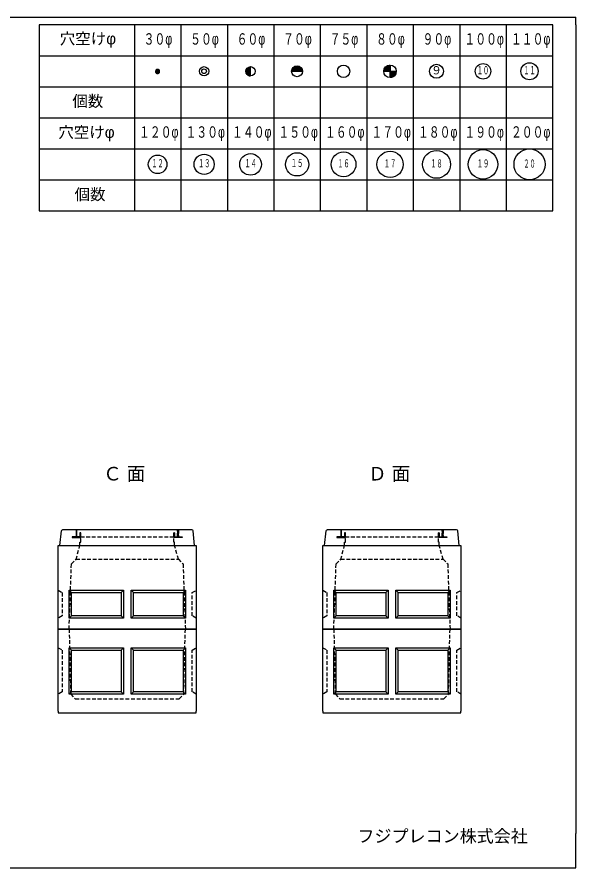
# Model space of a CAD drawing. Units: millimetres, scale not verified. Extents: x -3704 to 3796, y -2790 to 2696.
# Drawn here: x 189 to 3796, y -2790 to 2696 of the extents above; entities that cross this region are included whole.
import ezdxf
from ezdxf.enums import TextEntityAlignment as Align

# ---------------------------------------------------------------- set-up
doc = ezdxf.new("R2010")
doc.units = ezdxf.units.MM
doc.header["$LTSCALE"] = 20
doc.linetypes.add('DASHED1', pattern=[1.8, 1.2, -0.6])
doc.layers.add('0-0_レイヤ_1', color=7, linetype='Continuous')
doc.styles.add('HG丸ｺﾞｼｯｸM-PRO', font='')
doc.styles.add('ＭＳ ゴシック', font='')
doc.styles.get('HG丸ｺﾞｼｯｸM-PRO').set_extended_font_data('HG丸ｺﾞｼｯｸM-PRO')
doc.styles.get('ＭＳ ゴシック').set_extended_font_data('MS Gothic')

msp = doc.modelspace()

# ---------------------------------------------------------------- linework, layer by layer
at = {"layer": '0-0_レイヤ_1'}
for p, q in [((3795.88, 2646.47), (3795.88, 2696.47)), ((945.88, 2646.47), (945.88, 1446.47)), ((1245.88, 2646.47), (1245.88, 1446.47)), ((1545.88, 2646.47), (1545.88, 1446.47)), ((1845.88, 2646.47), (1845.88, 1446.47)), ((2145.88, 2646.47), (2145.88, 1446.47)), ((2445.88, 2646.47), (2445.88, 1446.47)), ((2745.88, 2646.47), (2745.88, 1446.47)), ((3045.88, 2646.47), (3045.88, 1446.47)), ((3345.88, 2646.47), (3345.88, 1446.47)), ((3795.88, 2646.47), (3795.88, -2568.82)), ((331.45, 2446.47), (945.88, 2446.47)), ((945.88, 2446.47), (3645.88, 2446.47)), ((1089.41, 2360), (1102.36, 2360)), ((1669.11, 2360), (1695.88, 2360)), ((1670.21, 2362), (1695.88, 2362)), ((1671.54, 2364), (1695.88, 2364)), ((1673.11, 2366), (1695.88, 2366)), ((1674.99, 2368), (1695.88, 2368)), ((1677.27, 2370), (1695.88, 2370)), ((1680.13, 2372), (1695.88, 2372)), ((1683.96, 2374), (1695.88, 2374)), ((1690.59, 2376), (1695.88, 2376)), ((1695.88, 2316.47), (1695.88, 2376.47)), ((1963.6, 2360), (2028.16, 2360)), ((1964.52, 2362), (2027.25, 2362)), ((1965.59, 2364), (2026.18, 2364)), ((1966.84, 2366), (2024.93, 2366)), ((1968.29, 2368), (2023.48, 2368)), ((1969.97, 2370), (2021.79, 2370)), ((1971.94, 2372), (2019.82, 2372)), ((1974.27, 2374), (2017.5, 2374)), ((1977.09, 2376), (2014.67, 2376)), ((1980.69, 2378), (2011.08, 2378)), ((1985.84, 2380), (2005.92, 2380)), ((2558.24, 2360), (2595.88, 2360)), ((2559.02, 2362), (2595.88, 2362)), ((2559.93, 2364), (2595.88, 2364)), ((2560.97, 2366), (2595.88, 2366)), ((2562.17, 2368), (2595.88, 2368)), ((2563.53, 2370), (2595.88, 2370)), ((2565.09, 2372), (2595.88, 2372)), ((2566.86, 2374), (2595.88, 2374)), ((2568.9, 2376), (2595.88, 2376)), ((2571.27, 2378), (2595.88, 2378)), ((2574.07, 2380), (2595.88, 2380)), ((2577.51, 2382), (2595.88, 2382)), ((2582.04, 2384), (2595.88, 2384)), ((2589.76, 2386), (2595.88, 2386)), ((1080.89, 2346), (1110.87, 2346)), ((1080.96, 2348), (1110.8, 2348)), ((1081.09, 2344), (1110.68, 2344)), ((1081.3, 2350), (1110.46, 2350)), ((1081.56, 2342), (1110.2, 2342)), ((1081.94, 2352), (1109.83, 2352)), ((1082.35, 2340), (1109.41, 2340)), ((1082.91, 2354), (1108.86, 2354)), ((1083.5, 2338), (1108.26, 2338)), ((1084.3, 2356), (1107.47, 2356)), ((1085.14, 2336), (1106.62, 2336)), ((1086.29, 2358), (1105.48, 2358)), ((1087.55, 2334), (1104.22, 2334)), ((1091.93, 2332), (1099.83, 2332)), ((1665.89, 2346), (1695.88, 2346)), ((1665.92, 2348), (1695.88, 2348)), ((1665.98, 2344), (1695.88, 2344)), ((1666.09, 2350), (1695.88, 2350)), ((1666.22, 2342), (1695.88, 2342)), ((1666.4, 2352), (1695.88, 2352)), ((1666.59, 2340), (1695.88, 2340)), ((1666.84, 2354), (1695.88, 2354)), ((1667.1, 2338), (1695.88, 2338)), ((1667.44, 2356), (1695.88, 2356)), ((1667.77, 2336), (1695.88, 2336)), ((1668.19, 2358), (1695.88, 2358)), ((1668.6, 2334), (1695.88, 2334)), ((1669.6, 2332), (1695.88, 2332)), ((1670.81, 2330), (1695.88, 2330)), ((1672.24, 2328), (1695.88, 2328)), ((1673.95, 2326), (1695.88, 2326)), ((1676.01, 2324), (1695.88, 2324)), ((1678.53, 2322), (1695.88, 2322)), ((1681.76, 2320), (1695.88, 2320)), ((1686.43, 2318), (1695.88, 2318)), ((1960.88, 2346.47), (2030.88, 2346.47)), ((1960.92, 2348), (2030.85, 2348)), ((1961.06, 2350), (2030.7, 2350)), ((1961.32, 2352), (2030.44, 2352)), ((1961.7, 2354), (2030.06, 2354)), ((1962.2, 2356), (2029.56, 2356)), ((1962.84, 2358), (2028.93, 2358)), ((2555.91, 2348), (2595.88, 2348)), ((2556.04, 2350), (2595.88, 2350)), ((2556.27, 2352), (2595.88, 2352)), ((2556.6, 2354), (2595.88, 2354)), ((2557.03, 2356), (2595.88, 2356)), ((2557.58, 2358), (2595.88, 2358)), ((2595.88, 2346), (2635.88, 2346)), ((2595.88, 2344), (2635.81, 2344)), ((2595.88, 2342), (2635.63, 2342)), ((2595.88, 2340), (2635.36, 2340)), ((2595.88, 2338), (2634.98, 2338)), ((2595.88, 2336), (2634.49, 2336)), ((2595.88, 2334), (2633.89, 2334)), ((2595.88, 2332), (2633.17, 2332)), ((2595.88, 2330), (2632.33, 2330)), ((2595.88, 2328), (2631.36, 2328)), ((2595.88, 2326), (2630.25, 2326)), ((2595.88, 2324), (2628.97, 2324)), ((2595.88, 2322), (2627.52, 2322)), ((2595.88, 2320), (2625.87, 2320)), ((2595.88, 2318), (2623.98, 2318)), ((2595.88, 2316), (2621.8, 2316)), ((2595.88, 2314), (2619.24, 2314)), ((2595.88, 2312), (2616.17, 2312)), ((2595.88, 2310), (2612.31, 2310)), ((2595.88, 2308), (2606.84, 2308)), ((331.45, 2246.47), (945.88, 2246.47)), ((945.88, 2246.47), (3645.88, 2246.47)), ((331.45, 2046.47), (945.88, 2046.47)), ((945.88, 2046.47), (3645.88, 2046.47)), ((331.45, 1846.47), (945.88, 1846.47)), ((945.88, 1846.47), (3645.88, 1846.47)), ((331.45, 1646.47), (945.88, 1646.47)), ((945.88, 1646.47), (3645.88, 1646.47)), ((464.88, -710), (474.88, -617.5)), ((1317.38, -610), (482.38, -610)), ((544.88, -655), (544.88, -660)), ((594.88, -655), (544.88, -655)), ((544.88, -656), (594.88, -656)), ((544.88, -658), (594.88, -658)), ((569.88, -610), (569.88, -655)), ((574.88, -610), (569.88, -610)), ((569.88, -612), (574.88, -612)), ((569.88, -614), (574.88, -614)), ((569.88, -616), (574.88, -616)), ((569.88, -618), (574.88, -618)), ((569.88, -620), (574.88, -620)), ((569.88, -622), (574.88, -622)), ((569.88, -624), (574.88, -624)), ((569.88, -626), (574.88, -626)), ((569.88, -628), (574.88, -628)), ((569.88, -630), (574.88, -630)), ((569.88, -632), (574.88, -632)), ((569.88, -634), (574.88, -634)), ((569.88, -636), (574.88, -636)), ((569.88, -638), (574.88, -638)), ((569.88, -640), (574.88, -640)), ((569.88, -642), (574.88, -642)), ((569.88, -644), (574.88, -644)), ((569.88, -646), (574.88, -646)), ((569.88, -648), (574.88, -648)), ((569.88, -650), (574.88, -650)), ((569.88, -652), (574.88, -652)), ((569.88, -654), (574.88, -654)), ((574.88, -655), (574.88, -610)), ((594.88, -630), (599.88, -630)), ((594.88, -630), (594.88, -660)), ((599.88, -630), (594.88, -630)), ((594.88, -632), (599.88, -632)), ((594.88, -634), (599.88, -634)), ((594.88, -636), (599.88, -636)), ((594.88, -638), (599.88, -638)), ((594.88, -640), (599.88, -640)), ((594.88, -642), (599.88, -642)), ((594.88, -644), (599.88, -644)), ((594.88, -646), (599.88, -646)), ((594.88, -648), (599.88, -648)), ((594.88, -650), (599.88, -650)), ((594.88, -652), (599.88, -652)), ((594.88, -654), (599.88, -654)), ((594.88, -656), (599.88, -656)), ((594.88, -658), (599.88, -658)), ((599.88, -660), (599.88, -630)), ((1199.88, -630), (1204.88, -630)), ((1199.88, -630), (1199.88, -655)), ((1204.88, -630), (1199.88, -630)), ((1199.88, -632), (1204.88, -632)), ((1199.88, -634), (1204.88, -634)), ((1199.88, -636), (1204.88, -636)), ((1199.88, -638), (1204.88, -638)), ((1199.88, -640), (1204.88, -640)), ((1199.88, -642), (1204.88, -642)), ((1199.88, -644), (1204.88, -644)), ((1199.88, -646), (1204.88, -646)), ((1199.88, -648), (1204.88, -648)), ((1199.88, -650), (1204.88, -650)), ((1199.88, -652), (1204.88, -652)), ((1199.88, -654), (1204.88, -654)), ((1199.88, -660), (1199.88, -655)), ((1199.88, -655), (1254.88, -655)), ((1199.88, -655), (1204.88, -655)), ((1199.88, -656), (1254.88, -656)), ((1199.88, -658), (1254.88, -658)), ((1204.88, -655), (1204.88, -630)), ((1224.88, -610), (1224.88, -655)), ((1229.88, -610), (1224.88, -610)), ((1224.88, -612), (1229.88, -612)), ((1224.88, -614), (1229.88, -614)), ((1224.88, -616), (1229.88, -616)), ((1224.88, -618), (1229.88, -618)), ((1224.88, -620), (1229.88, -620)), ((1224.88, -622), (1229.88, -622)), ((1224.88, -624), (1229.88, -624)), ((1224.88, -626), (1229.88, -626)), ((1224.88, -628), (1229.88, -628)), ((1224.88, -630), (1229.88, -630)), ((1224.88, -632), (1229.88, -632)), ((1224.88, -634), (1229.88, -634)), ((1224.88, -636), (1229.88, -636)), ((1224.88, -638), (1229.88, -638)), ((1224.88, -640), (1229.88, -640)), ((1224.88, -642), (1229.88, -642)), ((1224.88, -644), (1229.88, -644)), ((1224.88, -646), (1229.88, -646)), ((1224.88, -648), (1229.88, -648)), ((1224.88, -650), (1229.88, -650)), ((1224.88, -652), (1229.88, -652)), ((1224.88, -654), (1229.88, -654)), ((1224.88, -655), (1229.88, -655)), ((1229.88, -655), (1229.88, -610)), ((1254.88, -655), (1254.88, -660)), ((1334.88, -710), (1324.88, -617.5)), ((2172.88, -710), (2182.88, -617.5)), ((3025.38, -610), (2190.38, -610)), ((2252.88, -655), (2252.88, -660)), ((2302.88, -655), (2252.88, -655)), ((2252.88, -656), (2302.88, -656)), ((2252.88, -658), (2302.88, -658)), ((2277.88, -610), (2277.88, -655)), ((2282.88, -610), (2277.88, -610)), ((2277.88, -612), (2282.88, -612)), ((2277.88, -614), (2282.88, -614)), ((2277.88, -616), (2282.88, -616)), ((2277.88, -618), (2282.88, -618)), ((2277.88, -620), (2282.88, -620)), ((2277.88, -622), (2282.88, -622)), ((2277.88, -624), (2282.88, -624)), ((2277.88, -626), (2282.88, -626)), ((2277.88, -628), (2282.88, -628)), ((2277.88, -630), (2282.88, -630)), ((2277.88, -632), (2282.88, -632)), ((2277.88, -634), (2282.88, -634)), ((2277.88, -636), (2282.88, -636)), ((2277.88, -638), (2282.88, -638)), ((2277.88, -640), (2282.88, -640)), ((2277.88, -642), (2282.88, -642)), ((2277.88, -644), (2282.88, -644)), ((2277.88, -646), (2282.88, -646)), ((2277.88, -648), (2282.88, -648)), ((2277.88, -650), (2282.88, -650)), ((2277.88, -652), (2282.88, -652)), ((2277.88, -654), (2282.88, -654)), ((2282.88, -655), (2282.88, -610)), ((2302.88, -630), (2307.88, -630)), ((2302.88, -630), (2302.88, -660)), ((2307.88, -630), (2302.88, -630)), ((2302.88, -632), (2307.88, -632)), ((2302.88, -634), (2307.88, -634)), ((2302.88, -636), (2307.88, -636)), ((2302.88, -638), (2307.88, -638)), ((2302.88, -640), (2307.88, -640)), ((2302.88, -642), (2307.88, -642)), ((2302.88, -644), (2307.88, -644)), ((2302.88, -646), (2307.88, -646)), ((2302.88, -648), (2307.88, -648)), ((2302.88, -650), (2307.88, -650)), ((2302.88, -652), (2307.88, -652)), ((2302.88, -654), (2307.88, -654)), ((2302.88, -656), (2307.88, -656)), ((2302.88, -658), (2307.88, -658)), ((2307.88, -660), (2307.88, -630)), ((2907.88, -630), (2912.88, -630)), ((2907.88, -630), (2907.88, -655)), ((2912.88, -630), (2907.88, -630)), ((2907.88, -632), (2912.88, -632)), ((2907.88, -634), (2912.88, -634)), ((2907.88, -636), (2912.88, -636)), ((2907.88, -638), (2912.88, -638)), ((2907.88, -640), (2912.88, -640)), ((2907.88, -642), (2912.88, -642)), ((2907.88, -644), (2912.88, -644)), ((2907.88, -646), (2912.88, -646)), ((2907.88, -648), (2912.88, -648)), ((2907.88, -650), (2912.88, -650)), ((2907.88, -652), (2912.88, -652)), ((2907.88, -654), (2912.88, -654)), ((2907.88, -660), (2907.88, -655)), ((2907.88, -655), (2962.88, -655)), ((2907.88, -655), (2912.88, -655)), ((2907.88, -656), (2962.88, -656)), ((2907.88, -658), (2962.88, -658)), ((2912.88, -655), (2912.88, -630)), ((2932.88, -610), (2932.88, -655)), ((2937.88, -610), (2932.88, -610)), ((2932.88, -612), (2937.88, -612)), ((2932.88, -614), (2937.88, -614)), ((2932.88, -616), (2937.88, -616)), ((2932.88, -618), (2937.88, -618)), ((2932.88, -620), (2937.88, -620)), ((2932.88, -622), (2937.88, -622)), ((2932.88, -624), (2937.88, -624)), ((2932.88, -626), (2937.88, -626)), ((2932.88, -628), (2937.88, -628)), ((2932.88, -630), (2937.88, -630)), ((2932.88, -632), (2937.88, -632)), ((2932.88, -634), (2937.88, -634)), ((2932.88, -636), (2937.88, -636)), ((2932.88, -638), (2937.88, -638)), ((2932.88, -640), (2937.88, -640)), ((2932.88, -642), (2937.88, -642)), ((2932.88, -644), (2937.88, -644)), ((2932.88, -646), (2937.88, -646)), ((2932.88, -648), (2937.88, -648)), ((2932.88, -650), (2937.88, -650)), ((2932.88, -652), (2937.88, -652)), ((2932.88, -654), (2937.88, -654)), ((2932.88, -655), (2937.88, -655)), ((2937.88, -655), (2937.88, -610)), ((2962.88, -655), (2962.88, -660)), ((3042.88, -710), (3032.88, -617.5)), ((464.88, -710), (1334.88, -710)), ((544.88, -660), (594.88, -660)), ((544.88, -660), (594.88, -660)), ((594.88, -660), (599.88, -660)), ((594.88, -660), (599.88, -660)), ((1254.88, -660), (1199.88, -660)), ((2172.88, -710), (3042.88, -710)), ((2252.88, -660), (2302.88, -660)), ((2252.88, -660), (2302.88, -660)), ((2302.88, -660), (2307.88, -660)), ((2302.88, -660), (2307.88, -660)), ((2962.88, -660), (2907.88, -660)), ((539.88, -1015), (524.88, -1000)), ((859.88, -1015), (874.88, -1000)), ((924.88, -1000), (939.88, -1015)), ((1259.88, -1015), (1274.88, -1000)), ((2247.88, -1015), (2232.88, -1000)), ((2567.88, -1015), (2582.88, -1000)), ((2632.88, -1000), (2647.88, -1015)), ((2967.88, -1015), (2982.88, -1000)), ((874.88, -1180), (859.88, -1165)), ((1274.88, -1180), (1259.88, -1165)), ((2582.88, -1180), (2567.88, -1165)), ((2982.88, -1180), (2967.88, -1165)), ((454.88, -1250), (1344.88, -1250)), ((454.88, -1780), (454.88, -1250)), ((1344.88, -1250), (1344.88, -1780)), ((2162.88, -1250), (3052.88, -1250)), ((2162.88, -1780), (2162.88, -1250)), ((3052.88, -1250), (3052.88, -1780)), ((524.88, -1370), (539.88, -1385)), ((524.88, -1370), (874.88, -1370)), ((524.88, -1670), (524.88, -1370)), ((874.88, -1370), (859.88, -1385)), ((874.88, -1370), (874.88, -1670)), ((939.88, -1385), (924.88, -1370)), ((924.88, -1370), (1274.88, -1370)), ((924.88, -1670), (924.88, -1370)), ((1259.88, -1385), (1274.88, -1370)), ((1274.88, -1370), (1274.88, -1670)), ((2232.88, -1370), (2247.88, -1385)), ((2232.88, -1370), (2582.88, -1370)), ((2232.88, -1670), (2232.88, -1370)), ((2582.88, -1370), (2567.88, -1385)), ((2582.88, -1370), (2582.88, -1670)), ((2647.88, -1385), (2632.88, -1370)), ((2632.88, -1370), (2982.88, -1370)), ((2632.88, -1670), (2632.88, -1370)), ((2967.88, -1385), (2982.88, -1370)), ((2982.88, -1370), (2982.88, -1670)), ((539.88, -1385), (859.88, -1385)), ((539.88, -1655), (539.88, -1385)), ((859.88, -1385), (859.88, -1655)), ((939.88, -1385), (1259.88, -1385)), ((939.88, -1655), (939.88, -1385)), ((1259.88, -1385), (1259.88, -1655)), ((2247.88, -1385), (2567.88, -1385)), ((2247.88, -1655), (2247.88, -1385)), ((2567.88, -1385), (2567.88, -1655)), ((2647.88, -1385), (2967.88, -1385)), ((2647.88, -1655), (2647.88, -1385)), ((2967.88, -1385), (2967.88, -1655)), ((524.88, -1670), (539.88, -1655)), ((874.88, -1670), (524.88, -1670)), ((924.88, -1670), (939.88, -1655)), ((1274.88, -1670), (924.88, -1670)), ((2232.88, -1670), (2247.88, -1655)), ((2582.88, -1670), (2232.88, -1670)), ((2632.88, -1670), (2647.88, -1655)), ((2982.88, -1670), (2632.88, -1670)), ((454.88, -1780), (454.88, -1790)), ((454.88, -1790), (1344.88, -1790)), ((1344.88, -1790), (1344.88, -1780)), ((2162.88, -1780), (2162.88, -1790)), ((2162.88, -1790), (3052.88, -1790)), ((3052.88, -1790), (3052.88, -1780)), ((3795.88, -2740.32), (3795.88, -2568.82))]:
    msp.add_line(p, q, dxfattribs=at)
at = {"layer": '0-0_レイヤ_1', "linetype": 'DASHED1'}
for p, q in [((544.88, -655), (544.88, -660)), ((569.88, -655), (544.88, -655)), ((569.88, -610), (569.88, -655)), ((574.88, -610), (569.88, -610)), ((574.88, -655), (574.88, -610)), ((594.88, -655), (574.88, -655)), ((594.88, -630), (594.88, -655)), ((599.88, -630), (594.88, -630)), ((599.88, -690), (599.88, -630)), ((599.88, -655), (1199.88, -655)), ((1199.88, -630), (1204.88, -630)), ((1199.88, -690), (1199.88, -630)), ((1204.88, -630), (1204.88, -655)), ((1204.88, -655), (1224.88, -655)), ((1224.88, -610), (1229.88, -610)), ((1224.88, -655), (1224.88, -610)), ((1229.88, -610), (1229.88, -655)), ((1229.88, -655), (1254.88, -655)), ((1254.88, -655), (1254.88, -660)), ((2252.88, -655), (2252.88, -660)), ((2277.88, -655), (2252.88, -655)), ((2277.88, -610), (2277.88, -655)), ((2282.88, -610), (2277.88, -610)), ((2282.88, -655), (2282.88, -610)), ((2302.88, -655), (2282.88, -655)), ((2302.88, -630), (2302.88, -655)), ((2307.88, -630), (2302.88, -630)), ((2307.88, -690), (2307.88, -630)), ((2307.88, -655), (2907.88, -655)), ((2907.88, -630), (2912.88, -630)), ((2907.88, -690), (2907.88, -630)), ((2912.88, -630), (2912.88, -655)), ((2912.88, -655), (2932.88, -655)), ((2932.88, -610), (2937.88, -610)), ((2932.88, -655), (2932.88, -610)), ((2937.88, -610), (2937.88, -655)), ((2937.88, -655), (2962.88, -655)), ((2962.88, -655), (2962.88, -660)), ((544.88, -660), (599.88, -660)), ((569.88, -800), (594.88, -710)), ((594.88, -690), (599.88, -690)), ((594.88, -710), (594.88, -690)), ((1254.88, -660), (1199.88, -660)), ((1204.88, -690), (1199.88, -690)), ((1204.88, -710), (1204.88, -690)), ((1229.88, -800), (1204.88, -710)), ((2252.88, -660), (2307.88, -660)), ((2277.88, -800), (2302.88, -710)), ((2302.88, -690), (2307.88, -690)), ((2302.88, -710), (2302.88, -690)), ((2962.88, -660), (2907.88, -660)), ((2912.88, -690), (2907.88, -690)), ((2912.88, -710), (2912.88, -690)), ((2937.88, -800), (2912.88, -710)), ((524.88, -1250), (534.88, -1670)), ((1264.88, -1670), (1274.88, -1250)), ((2232.88, -1250), (2242.88, -1670)), ((2972.88, -1670), (2982.88, -1250)), ((454.88, -1370), (479.88, -1385)), ((1319.88, -1385), (1344.88, -1370)), ((2162.88, -1370), (2187.88, -1385)), ((3027.88, -1385), (3052.88, -1370)), ((479.88, -1385), (479.88, -1655)), ((1319.88, -1655), (1319.88, -1385)), ((2187.88, -1385), (2187.88, -1655)), ((3027.88, -1655), (3027.88, -1385)), ((479.88, -1655), (454.88, -1670)), ((534.88, -1670), (564.88, -1700)), ((564.88, -1700), (1234.88, -1700)), ((1234.88, -1700), (1264.88, -1670)), ((1344.88, -1670), (1319.88, -1655)), ((2187.88, -1655), (2162.88, -1670)), ((2242.88, -1670), (2272.88, -1700)), ((2272.88, -1700), (2942.88, -1700)), ((2942.88, -1700), (2972.88, -1670)), ((3052.88, -1670), (3027.88, -1655))]:
    msp.add_line(p, q, dxfattribs=at)
at = {"layer": '0-0_レイヤ_1'}
for points in [[(-3532.94, 2696.47), (3545.88, 2696.47), (3795.88, 2696.47)], [(945.88, 2646.47), (331.45, 2646.47), (331.45, 1446.47), (945.88, 1446.47)], [(945.88, 1446.47), (3645.88, 1446.47), (3645.88, 2646.47), (945.88, 2646.47)], [(2595.88, 2386.47), (2595.88, 2346.47), (2555.88, 2346.47)], [(2595.88, 2306.47), (2595.88, 2346.47), (2635.88, 2346.47)], [(474.88, -617.5), (476.89, -612.18), (482.38, -610)], [(1324.88, -617.5), (1322.43, -611.85), (1317.38, -610)], [(2182.88, -617.5), (2184.89, -612.18), (2190.38, -610)], [(3032.88, -617.5), (3030.43, -611.85), (3025.38, -610)], [(524.88, -1180), (539.88, -1165), (539.88, -1015), (859.88, -1015), (859.88, -1165), (539.88, -1165)], [(924.88, -1180), (939.88, -1165), (939.88, -1015), (1259.88, -1015), (1259.88, -1165), (939.88, -1165)], [(2232.88, -1180), (2247.88, -1165), (2247.88, -1015), (2567.88, -1015), (2567.88, -1165), (2247.88, -1165)], [(2632.88, -1180), (2647.88, -1165), (2647.88, -1015), (2967.88, -1015), (2967.88, -1165), (2647.88, -1165)], [(1344.88, -1250), (454.88, -1250), (1344.88, -1250)], [(3052.88, -1250), (2162.88, -1250), (3052.88, -1250)], [(874.88, -1670), (859.88, -1655), (539.88, -1655)], [(1274.88, -1670), (1259.88, -1655), (939.88, -1655)], [(2582.88, -1670), (2567.88, -1655), (2247.88, -1655)], [(2982.88, -1670), (2967.88, -1655), (2647.88, -1655)], [(-3532.94, -2790.32), (3545.88, -2790.32), (3795.88, -2790.32), (3795.88, -2740.32)]]:
    msp.add_lwpolyline(points, dxfattribs=at)
for points in [[(454.88, -1250), (454.88, -710), (1344.88, -710), (1344.88, -1250)], [(2162.88, -1250), (2162.88, -710), (3052.88, -710), (3052.88, -1250)], [(524.88, -1180), (524.88, -1000), (874.88, -1000), (874.88, -1180)], [(924.88, -1180), (924.88, -1000), (1274.88, -1000), (1274.88, -1180)], [(2232.88, -1180), (2232.88, -1000), (2582.88, -1000), (2582.88, -1180)], [(2632.88, -1180), (2632.88, -1000), (2982.88, -1000), (2982.88, -1180)]]:
    msp.add_lwpolyline(points, close=True, dxfattribs=at)
at = {"layer": '0-0_レイヤ_1', "linetype": 'DASHED1'}
for points in [[(524.88, -1250), (539.88, -830), (569.88, -800), (1229.88, -800), (1259.88, -830), (1274.88, -1250)], [(2232.88, -1250), (2247.88, -830), (2277.88, -800), (2937.88, -800), (2967.88, -830), (2982.88, -1250)], [(454.88, -1000), (479.88, -1015), (479.88, -1165), (454.88, -1180)], [(1344.88, -1180), (1319.88, -1165), (1319.88, -1015), (1344.88, -1000)], [(2162.88, -1000), (2187.88, -1015), (2187.88, -1165), (2162.88, -1180)], [(3052.88, -1180), (3027.88, -1165), (3027.88, -1015), (3052.88, -1000)]]:
    msp.add_lwpolyline(points, dxfattribs=at)
at = {"layer": '0-0_レイヤ_1'}
for centre, radius in [((1395.88, 2346.47), 30), ((1395.88, 2346.47), 15), ((1695.88, 2346.47), 30), ((1995.88, 2346.47), 35), ((2295.88, 2346.47), 40), ((2595.88, 2346.47), 40), ((2895.88, 2346.47), 45), ((3195.88, 2346.47), 50), ((3495.88, 2346.47), 55), ((1395.88, 1746.47), 65), ((1695.88, 1746.47), 70), ((1995.88, 1746.47), 75), ((2295.88, 1746.47), 80), ((2595.88, 1746.47), 85), ((2895.88, 1746.47), 90), ((3195.88, 1746.47), 95), ((3495.88, 1746.47), 100), ((1095.88, 1746.47), 60)]:
    msp.add_circle(centre, radius, dxfattribs=at)

# ---------------------------------------------------------------- texts
for s, height, style, p in [('穴空けφ', 73.31, 'HG丸ｺﾞｼｯｸM-PRO', (464.21, 2498.28)), ('９', 51.32, 'HG丸ｺﾞｼｯｸM-PRO', (2860.89, 2311.57)), ('個数', 73.31, 'HG丸ｺﾞｼｯｸM-PRO', (545.73, 2095.35)), ('穴空けφ', 73.31, 'HG丸ｺﾞｼｯｸM-PRO', (454.89, 1895.05)), ('個数', 73.31, 'HG丸ｺﾞｼｯｸM-PRO', (559.7, 1494.45)), ('Ｃ 面', 87.98, 'HG丸ｺﾞｼｯｸM-PRO', (744.44, -318.45)), ('Ｄ 面', 87.98, 'HG丸ｺﾞｼｯｸM-PRO', (2453.8, -318.45)), ('フジプレコン株式会社', 80.65, 'ＭＳ ゴシック', (2385.06, -2649.21))]:
    msp.add_text(s, height=height, dxfattribs=dict(at, style=style)).set_placement(p, align=Align.BOTTOM_LEFT)
at = {"layer": '0-0_レイヤ_1', "style": 'HG丸ｺﾞｼｯｸM-PRO'}
for s, height, width, p in [('３０φ', 73.31, 0.7, (1005.88, 2496.47)), ('５０φ', 73.31, 0.7, (1305.88, 2496.47)), ('６０φ', 73.31, 0.7, (1605.88, 2496.47)), ('７０φ', 73.31, 0.7, (1905.88, 2496.47)), ('７５φ', 73.31, 0.7, (2205.88, 2496.47)), ('８０φ', 73.31, 0.7, (2505.88, 2496.47)), ('９０φ', 73.31, 0.7, (2805.88, 2496.47)), ('１００φ', 73.31, 0.7, (3075.88, 2496.47)), ('１１０φ', 73.31, 0.7, (3375.88, 2496.47)), ('１０', 51.32, 0.55, (3155.75, 2311.84)), ('１１', 51.32, 0.55, (3456.05, 2311.9)), ('１２０φ', 73.31, 0.7, (975.88, 1896.47)), ('１３０φ', 73.31, 0.7, (1275.88, 1896.47)), ('１４０φ', 73.31, 0.7, (1575.88, 1896.47)), ('１５０φ', 73.31, 0.7, (1875.88, 1896.47)), ('１７０φ', 73.31, 0.7, (2475.88, 1896.47)), ('１８０φ', 73.31, 0.7, (2775.88, 1896.47)), ('１９０φ', 73.31, 0.7, (3075.88, 1896.47)), ('２００φ', 73.31, 0.7, (3375.88, 1896.47)), ('１２', 51.32, 0.55, (1055.5, 1712.62)), ('１３', 51.32, 0.55, (1357.09, 1712.33)), ('１４', 51.32, 0.55, (1656.44, 1711.81)), ('１５', 51.32, 0.55, (1956.61, 1713.44)), ('１６', 51.32, 0.55, (2256.14, 1711.64)), ('１７', 51.32, 0.55, (2556.54, 1711.06)), ('１８', 51.32, 0.55, (2856.32, 1711.06)), ('１９', 51.32, 0.55, (3156.36, 1711.02)), ('２０', 51.32, 0.55, (3456.18, 1709.76))]:
    msp.add_text(s, height=height, dxfattribs=dict(at, width=width)).set_placement(p, align=Align.BOTTOM_LEFT)
at = {"layer": '0-0_レイヤ_1', "style": 'HG丸ｺﾞｼｯｸM-PRO', "width": 0.7}
msp.add_text('１６０φ', height=73.31, rotation=0.001, dxfattribs=at).set_placement((2175.88, 1896.47), align=Align.BOTTOM_LEFT)

doc.saveas('drawing.dxf')
